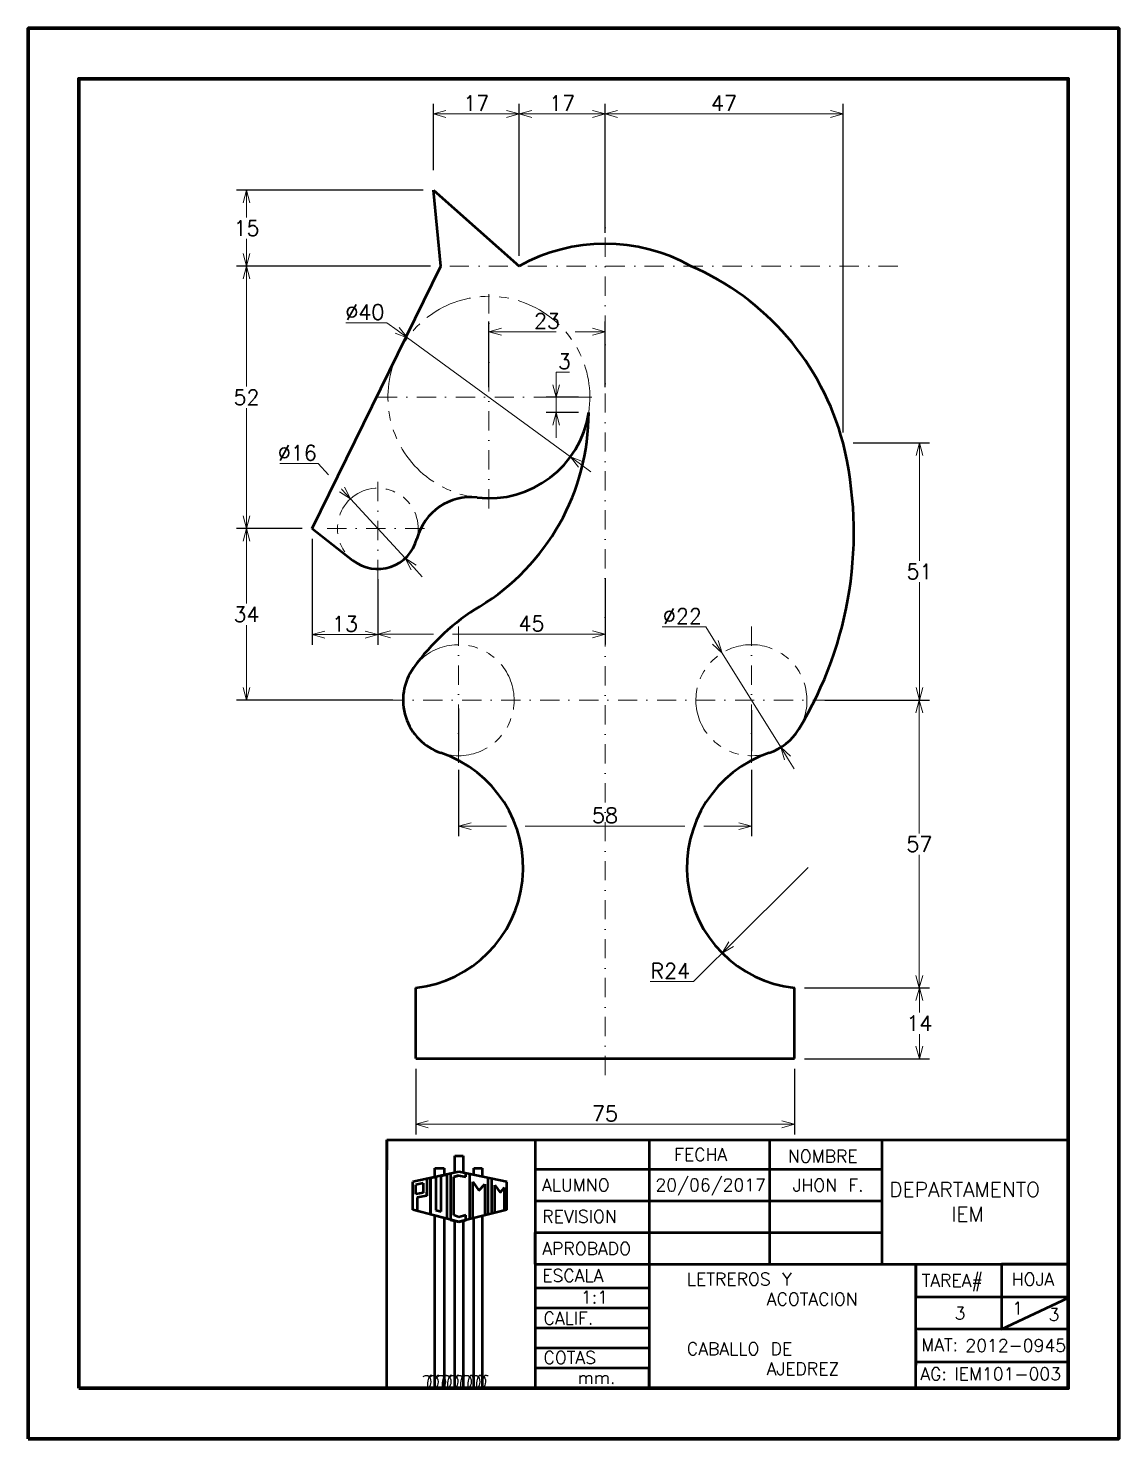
# Model space of a CAD drawing. Header units: millimetres. Extents: x 364 to 1190, y 194 to 487.
# Drawn here: x 363.8 to 579.8, y 208 to 487.4 of the extents above; entities that cross this region are included whole.
import ezdxf

# ---------------------------------------------------------------- set-up
doc = ezdxf.new("R2010")
doc.units = ezdxf.units.MM
doc.header["$LTSCALE"] = 0.6
doc.linetypes.add('DASHDOT2', pattern=[12.7, 6.35, -3.175, 0, -3.175])
doc.linetypes.add('PHANTOM2', pattern=[31.75, 15.875, -3.175, 3.175, -3.175, 3.175, -3.175])
for name, color, linetype, lineweight in [('continua', 7, 'Continuous', 50), ('cota', 7, 'Continuous', 18), ('Eje', 3, 'DASHDOT2', 18), ('Fantasma', 5, 'PHANTOM2', 9), ('marco', 7, 'Continuous', 70), ('Perfil visible', 7, 'Continuous', 50)]:
    doc.layers.add(name, color=color, linetype=linetype, lineweight=lineweight)
doc.styles.get("Standard").update_dxf_attribs({"font": 'txt.shx', "height": 3})
doc.dimstyles.new('ISO-25', dxfattribs={"dimtxt": 3, "dimasz": 2.5, "dimexe": 2, "dimexo": 2, "dimtad": 1, "dimtih": 1, "dimtoh": 1, "dimdsep": 46, "dimtxsty": 'Standard', "dimblk": 'OPEN30', "dimcen": 2.5, "dimclrd": 256, "dimclrt": 256, "dimadec": 0, "dimazin": 0, "dimtfac": 1, "dimtmove": 0, "dimatfit": 3, "dimldrblk": 'OPEN30', "dimfxl": 1, "dimtfillclr": 256, "dimlwd": -1, "dimarcsym": 0})

# ---------------------------------------------------------------- blocks, each defined once
blk = doc.blocks.new('_Open30')
at = {"color": 0, "linetype": 'ByBlock', "lineweight": -2}
for p, q in [((-1, 0.27), (0, 0)), ((0, 0), (-1, -0.27)), ((0, 0), (-1, 0))]:
    blk.add_line(p, q, dxfattribs=at)
blk = doc.blocks.new('*D3')
at = {"layer": 'cota', "color": 0, "lineweight": -2, "transparency": 16777216}
for p, q in [((444.09, 459.28), (444.09, 472.41)), ((461.09, 442.28), (461.09, 472.41))]:
    blk.add_line(p, q, dxfattribs=at)
at = {"layer": 'cota', "transparency": 16777216}
blk.add_line((446.59, 470.41), (458.59, 470.41), dxfattribs=at)
at = {"layer": 'Defpoints', "color": 0, "transparency": 16777216}
for p in [(461.09, 470.41), (444.09, 457.28), (461.09, 440.28)]:
    blk.add_point(p, dxfattribs=at)
at = {"layer": 'cota', "transparency": 16777216, "xscale": 2.5, "yscale": 2.5, "zscale": 2.5, "rotation": 180}
blk.add_blockref('_Open30', (444.09, 470.41), dxfattribs=at)
at = {"layer": 'cota', "transparency": 16777216, "xscale": 2.5, "yscale": 2.5, "zscale": 2.5}
blk.add_blockref('_Open30', (461.09, 470.41), dxfattribs=at)
at = {"layer": 'cota', "transparency": 16777216, "insert": (452.59, 472.54), "char_height": 3, "attachment_point": 5}
blk.add_mtext('17', dxfattribs=at)
blk = doc.blocks.new('*D4')
at = {"layer": 'cota', "color": 0, "lineweight": -2, "transparency": 16777216}
for p, q in [((461.09, 442.28), (461.09, 472.41)), ((478.09, 450.19), (478.09, 472.41))]:
    blk.add_line(p, q, dxfattribs=at)
at = {"layer": 'cota', "transparency": 16777216}
blk.add_line((463.59, 470.41), (475.59, 470.41), dxfattribs=at)
at = {"layer": 'Defpoints', "color": 0, "transparency": 16777216}
for p in [(478.09, 470.41), (478.09, 448.19), (461.09, 440.28)]:
    blk.add_point(p, dxfattribs=at)
at = {"layer": 'cota', "transparency": 16777216, "xscale": 2.5, "yscale": 2.5, "zscale": 2.5, "rotation": 180}
blk.add_blockref('_Open30', (461.09, 470.41), dxfattribs=at)
at = {"layer": 'cota', "transparency": 16777216, "xscale": 2.5, "yscale": 2.5, "zscale": 2.5}
blk.add_blockref('_Open30', (478.09, 470.41), dxfattribs=at)
at = {"layer": 'cota', "transparency": 16777216, "insert": (469.59, 472.54), "char_height": 3, "attachment_point": 5}
blk.add_mtext('17', dxfattribs=at)
blk = doc.blocks.new('*D5')
at = {"layer": 'cota', "color": 0, "lineweight": -2, "transparency": 16777216}
for p, q in [((478.09, 446.85), (478.09, 472.41)), ((525.24, 407.28), (525.24, 472.41))]:
    blk.add_line(p, q, dxfattribs=at)
at = {"layer": 'cota', "transparency": 16777216}
blk.add_line((522.74, 470.41), (480.59, 470.41), dxfattribs=at)
at = {"layer": 'Defpoints', "color": 0, "transparency": 16777216}
for p in [(478.09, 470.41), (478.09, 444.85), (525.24, 405.28)]:
    blk.add_point(p, dxfattribs=at)
at = {"layer": 'cota', "transparency": 16777216, "xscale": 2.5, "yscale": 2.5, "zscale": 2.5, "rotation": 180}
blk.add_blockref('_Open30', (478.09, 470.41), dxfattribs=at)
at = {"layer": 'cota', "transparency": 16777216, "xscale": 2.5, "yscale": 2.5, "zscale": 2.5}
blk.add_blockref('_Open30', (525.24, 470.41), dxfattribs=at)
at = {"layer": 'cota', "transparency": 16777216, "insert": (501.66, 472.54), "char_height": 3, "attachment_point": 5}
blk.add_mtext('47', dxfattribs=at)
blk = doc.blocks.new('*D6')
at = {"layer": 'cota', "color": 0, "lineweight": -2, "transparency": 16777216}
for p, q in [((527.24, 405.28), (542.38, 405.28)), ((527.24, 354.28), (542.38, 354.28))]:
    blk.add_line(p, q, dxfattribs=at)
at = {"layer": 'cota', "transparency": 16777216}
for p, q in [((540.38, 402.78), (540.38, 381.91)), ((540.38, 356.78), (540.38, 377.66))]:
    blk.add_line(p, q, dxfattribs=at)
at = {"layer": 'Defpoints', "color": 0, "transparency": 16777216}
for p in [(525.24, 405.28), (525.24, 354.28), (540.38, 354.28)]:
    blk.add_point(p, dxfattribs=at)
at = {"layer": 'cota', "transparency": 16777216, "xscale": 2.5, "yscale": 2.5, "zscale": 2.5}
for p, rotation in [((540.38, 405.28), 90), ((540.38, 354.28), 270)]:
    blk.add_blockref('_Open30', p, dxfattribs=dict(at, rotation=rotation))
at = {"layer": 'cota', "transparency": 16777216, "insert": (540.38, 379.78), "char_height": 3, "attachment_point": 5}
blk.add_mtext('51', dxfattribs=at)
blk = doc.blocks.new('*D7')
at = {"layer": 'cota', "color": 0, "lineweight": -2, "transparency": 16777216}
for p, q in [((521.62, 354.28), (542.34, 354.28)), ((517.59, 297.28), (542.34, 297.28))]:
    blk.add_line(p, q, dxfattribs=at)
at = {"layer": 'cota', "transparency": 16777216}
for p, q in [((540.34, 351.78), (540.34, 327.91)), ((540.34, 299.78), (540.34, 323.66))]:
    blk.add_line(p, q, dxfattribs=at)
at = {"layer": 'Defpoints', "color": 0, "transparency": 16777216}
for p in [(519.62, 354.28), (515.59, 297.28), (540.34, 297.28)]:
    blk.add_point(p, dxfattribs=at)
at = {"layer": 'cota', "transparency": 16777216, "xscale": 2.5, "yscale": 2.5, "zscale": 2.5}
for p, rotation in [((540.34, 354.28), 90), ((540.34, 297.28), 270)]:
    blk.add_blockref('_Open30', p, dxfattribs=dict(at, rotation=rotation))
at = {"layer": 'cota', "transparency": 16777216, "insert": (540.34, 325.78), "char_height": 3, "attachment_point": 5}
blk.add_mtext('57', dxfattribs=at)
blk = doc.blocks.new('*D8')
at = {"layer": 'cota', "color": 0, "lineweight": -2, "transparency": 16777216}
for p, q in [((517.59, 297.28), (542.35, 297.28)), ((517.59, 283.28), (542.35, 283.28))]:
    blk.add_line(p, q, dxfattribs=at)
at = {"layer": 'cota', "transparency": 16777216}
for p, q in [((540.35, 294.78), (540.35, 292.41)), ((540.35, 285.78), (540.35, 288.16))]:
    blk.add_line(p, q, dxfattribs=at)
at = {"layer": 'Defpoints', "color": 0, "transparency": 16777216}
for p in [(515.59, 297.28), (515.59, 283.28), (540.35, 283.28)]:
    blk.add_point(p, dxfattribs=at)
at = {"layer": 'cota', "transparency": 16777216, "xscale": 2.5, "yscale": 2.5, "zscale": 2.5}
for p, rotation in [((540.35, 297.28), 90), ((540.35, 283.28), 270)]:
    blk.add_blockref('_Open30', p, dxfattribs=dict(at, rotation=rotation))
at = {"layer": 'cota', "transparency": 16777216, "insert": (540.35, 290.28), "char_height": 3, "attachment_point": 5}
blk.add_mtext('14', dxfattribs=at)
blk = doc.blocks.new('*D9')
at = {"layer": 'cota', "color": 0, "lineweight": -2, "transparency": 16777216}
for p, q in [((440.59, 281.28), (440.59, 268.28)), ((515.59, 281.28), (515.59, 268.28))]:
    blk.add_line(p, q, dxfattribs=at)
at = {"layer": 'cota', "transparency": 16777216}
blk.add_line((443.09, 270.28), (513.09, 270.28), dxfattribs=at)
at = {"layer": 'Defpoints', "color": 0, "transparency": 16777216}
for p in [(440.59, 283.28), (515.59, 283.28), (515.59, 270.28)]:
    blk.add_point(p, dxfattribs=at)
at = {"layer": 'cota', "transparency": 16777216, "xscale": 2.5, "yscale": 2.5, "zscale": 2.5, "rotation": 180}
blk.add_blockref('_Open30', (440.59, 270.28), dxfattribs=at)
at = {"layer": 'cota', "transparency": 16777216, "xscale": 2.5, "yscale": 2.5, "zscale": 2.5}
blk.add_blockref('_Open30', (515.59, 270.28), dxfattribs=at)
at = {"layer": 'cota', "transparency": 16777216, "insert": (478.09, 272.41), "char_height": 3, "attachment_point": 5}
blk.add_mtext('75', dxfattribs=at)
blk = doc.blocks.new('*D10')
at = {"layer": 'cota', "color": 0, "lineweight": -2, "transparency": 16777216}
for p, q in [((443.55, 440.28), (405.09, 440.28)), ((418.09, 388.28), (405.09, 388.28))]:
    blk.add_line(p, q, dxfattribs=at)
at = {"layer": 'cota', "transparency": 16777216}
for p, q in [((407.09, 437.78), (407.09, 416.41)), ((407.09, 390.78), (407.09, 412.16))]:
    blk.add_line(p, q, dxfattribs=at)
at = {"layer": 'Defpoints', "color": 0, "transparency": 16777216}
for p in [(407.09, 440.28), (445.55, 440.28), (420.09, 388.28)]:
    blk.add_point(p, dxfattribs=at)
at = {"layer": 'cota', "transparency": 16777216, "xscale": 2.5, "yscale": 2.5, "zscale": 2.5}
for p, rotation in [((407.09, 440.28), 90), ((407.09, 388.28), 270)]:
    blk.add_blockref('_Open30', p, dxfattribs=dict(at, rotation=rotation))
at = {"layer": 'cota', "transparency": 16777216, "insert": (407.09, 414.28), "char_height": 3, "attachment_point": 5}
blk.add_mtext('52', dxfattribs=at)
blk = doc.blocks.new('*D11')
at = {"layer": 'cota', "color": 0, "lineweight": -2, "transparency": 16777216}
for p, q in [((442.09, 455.28), (405.09, 455.28)), ((443.55, 440.28), (405.09, 440.28))]:
    blk.add_line(p, q, dxfattribs=at)
at = {"layer": 'cota', "transparency": 16777216}
for p, q in [((407.09, 452.78), (407.09, 449.91)), ((407.09, 442.78), (407.09, 445.66))]:
    blk.add_line(p, q, dxfattribs=at)
at = {"layer": 'Defpoints', "color": 0, "transparency": 16777216}
for p in [(407.09, 455.28), (444.09, 455.28), (445.55, 440.28)]:
    blk.add_point(p, dxfattribs=at)
at = {"layer": 'cota', "transparency": 16777216, "xscale": 2.5, "yscale": 2.5, "zscale": 2.5}
for p, rotation in [((407.09, 455.28), 90), ((407.09, 440.28), 270)]:
    blk.add_blockref('_Open30', p, dxfattribs=dict(at, rotation=rotation))
at = {"layer": 'cota', "transparency": 16777216, "insert": (407.09, 447.78), "char_height": 3, "attachment_point": 5}
blk.add_mtext('15', dxfattribs=at)
blk = doc.blocks.new('*D12')
at = {"layer": 'cota', "color": 0, "lineweight": -2, "transparency": 16777216}
for p, q in [((418.09, 388.28), (405.09, 388.28)), ((436.09, 354.28), (405.09, 354.28))]:
    blk.add_line(p, q, dxfattribs=at)
at = {"layer": 'cota', "transparency": 16777216}
for p, q in [((407.09, 385.78), (407.09, 373.41)), ((407.09, 356.78), (407.09, 369.16))]:
    blk.add_line(p, q, dxfattribs=at)
at = {"layer": 'Defpoints', "color": 0, "transparency": 16777216}
for p in [(407.09, 388.28), (420.09, 388.28), (438.09, 354.28)]:
    blk.add_point(p, dxfattribs=at)
at = {"layer": 'cota', "transparency": 16777216, "xscale": 2.5, "yscale": 2.5, "zscale": 2.5}
for p, rotation in [((407.09, 388.28), 90), ((407.09, 354.28), 270)]:
    blk.add_blockref('_Open30', p, dxfattribs=dict(at, rotation=rotation))
at = {"layer": 'cota', "transparency": 16777216, "insert": (407.09, 371.28), "char_height": 3, "attachment_point": 5}
blk.add_mtext('34', dxfattribs=at)
blk = doc.blocks.new('*D13')
at = {"layer": 'cota', "color": 0, "lineweight": -2, "transparency": 16777216}
for p, q in [((449.09, 352.67), (449.09, 344.22)), ((507.09, 352.28), (507.09, 344.22)), ((449.09, 340.47), (449.09, 327.35)), ((507.09, 340.47), (507.09, 327.35))]:
    blk.add_line(p, q, dxfattribs=at)
at = {"layer": 'cota', "transparency": 16777216}
for p, q in [((451.59, 329.35), (458.55, 329.35)), ((462.3, 329.35), (493.88, 329.35)), ((497.63, 329.35), (504.59, 329.35))]:
    blk.add_line(p, q, dxfattribs=at)
at = {"layer": 'Defpoints', "color": 0, "transparency": 16777216}
for p in [(449.09, 354.67), (507.09, 354.28), (507.09, 329.35)]:
    blk.add_point(p, dxfattribs=at)
at = {"layer": 'cota', "transparency": 16777216, "xscale": 2.5, "yscale": 2.5, "zscale": 2.5, "rotation": 180}
blk.add_blockref('_Open30', (449.09, 329.35), dxfattribs=at)
at = {"layer": 'cota', "transparency": 16777216, "xscale": 2.5, "yscale": 2.5, "zscale": 2.5}
blk.add_blockref('_Open30', (507.09, 329.35), dxfattribs=at)
at = {"layer": 'cota', "transparency": 16777216, "insert": (478.09, 331.47), "char_height": 3, "attachment_point": 5}
blk.add_mtext('58', dxfattribs=at)
blk = doc.blocks.new('*D14')
at = {"layer": 'cota', "transparency": 16777216}
for p, q in [((518.3, 321.13), (501.3, 304.19)), ((503.07, 305.96), (504.84, 307.72)), ((495.63, 298.55), (499.53, 302.43)), ((501.3, 304.19), (499.53, 302.43)), ((487.01, 298.55), (495.63, 298.55))]:
    blk.add_line(p, q, dxfattribs=at)
at = {"layer": 'Defpoints', "color": 0, "transparency": 16777216}
for p in [(518.3, 321.13), (501.3, 304.19)]:
    blk.add_point(p, dxfattribs=at)
at = {"layer": 'cota', "transparency": 16777216, "xscale": 2.5, "yscale": 2.5, "zscale": 2.5, "rotation": 224.8825017300977}
blk.add_blockref('_Open30', (501.3, 304.19), dxfattribs=at)
at = {"layer": 'cota', "transparency": 16777216, "insert": (491.01, 300.67), "char_height": 3, "attachment_point": 5}
blk.add_mtext('R24', dxfattribs=at)
blk = doc.blocks.new('*D15')
at = {"layer": 'cota', "transparency": 16777216}
for p, q in [((489.42, 368.8), (498.04, 368.8)), ((498.04, 368.8), (499.95, 365.74)), ((512.9, 344.95), (501.27, 363.62)), ((514.23, 342.83), (515.55, 340.7))]:
    blk.add_line(p, q, dxfattribs=at)
at = {"layer": 'Defpoints', "color": 0, "transparency": 16777216}
for p in [(501.27, 363.62), (512.9, 344.95)]:
    blk.add_point(p, dxfattribs=at)
at = {"layer": 'cota', "transparency": 16777216, "xscale": 2.5, "yscale": 2.5, "zscale": 2.5}
for p, rotation in [((501.27, 363.62), 301.9250155581534), ((512.9, 344.95), 121.9250155581533)]:
    blk.add_blockref('_Open30', p, dxfattribs=dict(at, rotation=rotation))
at = {"layer": 'cota', "transparency": 16777216, "insert": (493.42, 370.93), "char_height": 3, "attachment_point": 5}
blk.add_mtext('∅22', dxfattribs=at)
blk = doc.blocks.new('*D16')
at = {"layer": 'cota', "transparency": 16777216}
for p, q in [((413.65, 401.16), (421.28, 401.16)), ((421.28, 401.16), (423.34, 398.91)), ((425.88, 396.14), (425.99, 396.02)), ((438.5, 382.39), (427.68, 394.18)), ((440.19, 380.55), (441.88, 378.7))]:
    blk.add_line(p, q, dxfattribs=at)
at = {"layer": 'Defpoints', "color": 0, "transparency": 16777216}
for p in [(427.68, 394.18), (438.5, 382.39)]:
    blk.add_point(p, dxfattribs=at)
at = {"layer": 'cota', "transparency": 16777216, "xscale": 2.5, "yscale": 2.5, "zscale": 2.5}
for p, rotation in [((427.68, 394.18), 312.5298906269869), ((438.5, 382.39), 132.5298906269869)]:
    blk.add_blockref('_Open30', p, dxfattribs=dict(at, rotation=rotation))
at = {"layer": 'cota', "transparency": 16777216, "insert": (417.15, 403.28), "char_height": 3, "attachment_point": 5}
blk.add_mtext('∅16', dxfattribs=at)
blk = doc.blocks.new('*D17')
at = {"layer": 'cota', "transparency": 16777216}
for p, q in [((426.77, 429.03), (434.9, 429.03)), ((434.9, 429.03), (436.92, 427.56)), ((471.24, 402.49), (438.94, 426.08)), ((473.26, 401.01), (475.28, 399.54))]:
    blk.add_line(p, q, dxfattribs=at)
at = {"layer": 'Defpoints', "color": 0, "transparency": 16777216}
for p in [(438.94, 426.08), (471.24, 402.49)]:
    blk.add_point(p, dxfattribs=at)
at = {"layer": 'cota', "transparency": 16777216, "xscale": 2.5, "yscale": 2.5, "zscale": 2.5}
for p, rotation in [((438.94, 426.08), 323.8550014556608), ((471.24, 402.49), 143.8550014556608)]:
    blk.add_blockref('_Open30', p, dxfattribs=dict(at, rotation=rotation))
at = {"layer": 'cota', "transparency": 16777216, "insert": (430.52, 431.15), "char_height": 3, "attachment_point": 5}
blk.add_mtext('∅40', dxfattribs=at)
blk = doc.blocks.new('*D18')
at = {"layer": 'cota', "color": 0, "lineweight": -2, "transparency": 16777216}
for p, q in [((455.09, 416.28), (455.09, 429.28)), ((478.09, 416.28), (478.09, 429.28))]:
    blk.add_line(p, q, dxfattribs=at)
at = {"layer": 'cota', "transparency": 16777216}
for p, q in [((457.59, 427.28), (468.41, 427.28)), ((472.16, 427.28), (475.59, 427.28))]:
    blk.add_line(p, q, dxfattribs=at)
at = {"layer": 'Defpoints', "color": 0, "transparency": 16777216}
for p in [(478.09, 427.28), (455.09, 414.28), (478.09, 414.28)]:
    blk.add_point(p, dxfattribs=at)
at = {"layer": 'cota', "transparency": 16777216, "xscale": 2.5, "yscale": 2.5, "zscale": 2.5, "rotation": 180}
blk.add_blockref('_Open30', (455.09, 427.28), dxfattribs=at)
at = {"layer": 'cota', "transparency": 16777216, "xscale": 2.5, "yscale": 2.5, "zscale": 2.5}
blk.add_blockref('_Open30', (478.09, 427.28), dxfattribs=at)
at = {"layer": 'cota', "transparency": 16777216, "insert": (466.59, 429.41), "char_height": 3, "attachment_point": 5}
blk.add_mtext('23', dxfattribs=at)
blk = doc.blocks.new('*D19')
at = {"layer": 'cota', "transparency": 16777216}
for p, q in [((468.43, 416.78), (468.43, 419.28)), ((468.43, 419.28), (471.05, 419.28)), ((468.43, 411.28), (468.43, 414.28)), ((468.43, 408.78), (468.43, 406.28))]:
    blk.add_line(p, q, dxfattribs=at)
at = {"layer": 'cota', "color": 0, "lineweight": -2, "transparency": 16777216}
for p, q in [((472.86, 414.28), (466.43, 414.28)), ((472.86, 411.28), (466.43, 411.28))]:
    blk.add_line(p, q, dxfattribs=at)
at = {"layer": 'Defpoints', "color": 0, "transparency": 16777216}
for p in [(468.43, 414.28), (474.86, 414.28), (474.86, 411.28)]:
    blk.add_point(p, dxfattribs=at)
at = {"layer": 'cota', "transparency": 16777216, "xscale": 2.5, "yscale": 2.5, "zscale": 2.5}
for p, rotation in [((468.43, 414.28), 270), ((468.43, 411.28), 90)]:
    blk.add_blockref('_Open30', p, dxfattribs=dict(at, rotation=rotation))
at = {"layer": 'cota', "transparency": 16777216, "insert": (470.05, 421.41), "char_height": 3, "attachment_point": 5}
blk.add_mtext('3', dxfattribs=at)
blk = doc.blocks.new('*D20')
at = {"layer": 'cota', "color": 0, "lineweight": -2, "transparency": 16777216}
for p, q in [((420.09, 386.28), (420.09, 365.28)), ((433.09, 378.28), (433.09, 365.28))]:
    blk.add_line(p, q, dxfattribs=at)
at = {"layer": 'cota', "transparency": 16777216}
blk.add_line((422.59, 367.28), (430.59, 367.28), dxfattribs=at)
at = {"layer": 'Defpoints', "color": 0, "transparency": 16777216}
for p in [(420.09, 388.28), (433.09, 380.28), (433.09, 367.28)]:
    blk.add_point(p, dxfattribs=at)
at = {"layer": 'cota', "transparency": 16777216, "xscale": 2.5, "yscale": 2.5, "zscale": 2.5, "rotation": 180}
blk.add_blockref('_Open30', (420.09, 367.28), dxfattribs=at)
at = {"layer": 'cota', "transparency": 16777216, "xscale": 2.5, "yscale": 2.5, "zscale": 2.5}
blk.add_blockref('_Open30', (433.09, 367.28), dxfattribs=at)
at = {"layer": 'cota', "transparency": 16777216, "insert": (426.59, 369.41), "char_height": 3, "attachment_point": 5}
blk.add_mtext('13', dxfattribs=at)
blk = doc.blocks.new('*D21')
at = {"layer": 'cota', "color": 0, "lineweight": -2, "transparency": 16777216}
for p, q in [((433.09, 378.28), (433.09, 365.34)), ((478.09, 378.28), (478.09, 365.34))]:
    blk.add_line(p, q, dxfattribs=at)
at = {"layer": 'cota', "transparency": 16777216}
for p, q in [((435.59, 367.34), (444.13, 367.34)), ((447.88, 367.34), (475.59, 367.34))]:
    blk.add_line(p, q, dxfattribs=at)
at = {"layer": 'Defpoints', "color": 0, "transparency": 16777216}
for p in [(433.09, 380.28), (478.09, 380.28), (478.09, 367.34)]:
    blk.add_point(p, dxfattribs=at)
at = {"layer": 'cota', "transparency": 16777216, "xscale": 2.5, "yscale": 2.5, "zscale": 2.5, "rotation": 180}
blk.add_blockref('_Open30', (433.09, 367.34), dxfattribs=at)
at = {"layer": 'cota', "transparency": 16777216, "xscale": 2.5, "yscale": 2.5, "zscale": 2.5}
blk.add_blockref('_Open30', (478.09, 367.34), dxfattribs=at)
at = {"layer": 'cota', "transparency": 16777216, "insert": (463.52, 369.47), "char_height": 3, "attachment_point": 5}
blk.add_mtext('45', dxfattribs=at)

msp = doc.modelspace()

# ---------------------------------------------------------------- linework, layer by layer
for points in [[(442.084, 220.353), (442.989, 220.513), (443.58, 219.245), (443.171, 217.99)], [(444.117, 220.438), (443.469, 220.494), (443.127, 220.006), (442.95, 217.99)], [(443.513, 220.353), (444.418, 220.513), (445.009, 219.245), (444.599, 217.99)], [(445.545, 220.438), (444.897, 220.494), (444.555, 220.006), (444.379, 217.99)], [(444.979, 220.353), (445.884, 220.513), (446.475, 219.245), (446.066, 217.99)], [(447.012, 220.438), (446.364, 220.494), (446.022, 220.006), (445.845, 217.99)], [(446.067, 220.353), (446.972, 220.513), (447.563, 219.245), (447.154, 217.99)], [(448.099, 220.438), (447.451, 220.494), (447.11, 220.006), (446.933, 217.99)], [(447.443, 220.353), (448.348, 220.513), (448.94, 219.245), (448.53, 217.99)], [(449.476, 220.438), (448.828, 220.494), (448.486, 220.006), (448.31, 217.99)], [(448.642, 220.353), (449.547, 220.513), (450.138, 219.245), (449.728, 217.99)], [(450.674, 220.438), (450.026, 220.494), (449.684, 220.006), (449.508, 217.99)], [(450.092, 220.353), (450.997, 220.513), (451.588, 219.245), (451.179, 217.99)], [(452.125, 220.438), (451.477, 220.494), (451.135, 220.006), (450.958, 217.99)], [(451.796, 220.353), (452.701, 220.513), (453.293, 219.245), (452.883, 217.99)], [(453.829, 220.438), (453.181, 220.494), (452.839, 220.006), (452.663, 217.99)], [(452.923, 220.353), (453.828, 220.513), (454.419, 219.245), (454.009, 217.99)], [(454.955, 220.438), (454.307, 220.494), (453.965, 220.006), (453.789, 217.99)]]:
    msp.add_spline(points, degree=3)
at = {"layer": 'continua'}
for p, q in [((434.85, 217.99), (434.85, 267.224)), ((434.85, 267.224), (569.846, 267.224)), ((434.85, 267.224), (434.85, 261.268)), ((434.85, 267.224), (464.231, 267.224)), ((434.85, 217.99), (434.85, 267.224)), ((434.85, 267.224), (569.846, 267.224)), ((434.85, 267.224), (434.85, 261.268)), ((434.85, 267.224), (464.231, 267.224)), ((464.231, 267.224), (464.231, 217.99)), ((464.231, 267.224), (486.863, 267.224)), ((464.231, 267.224), (464.231, 242.607)), ((464.231, 267.224), (464.231, 253.327)), ((464.231, 267.224), (464.231, 217.99)), ((464.231, 267.224), (486.863, 267.224)), ((464.231, 267.224), (464.231, 242.607)), ((464.231, 267.224), (464.231, 253.327)), ((486.863, 267.224), (486.863, 217.99)), ((486.863, 267.224), (510.686, 267.224)), ((486.863, 267.224), (486.863, 217.99)), ((486.863, 267.224), (510.686, 267.224)), ((510.686, 267.224), (510.686, 242.607)), ((510.686, 267.224), (532.92, 267.224)), ((510.686, 267.224), (510.686, 242.607)), ((510.686, 267.224), (532.92, 267.224)), ((532.92, 267.224), (532.92, 242.607)), ((532.92, 267.224), (532.92, 242.607)), ((569.846, 267.224), (569.846, 217.99)), ((569.846, 267.224), (569.846, 217.99)), ((448.31, 260.686), (448.31, 264.047)), ((448.31, 264.047), (450.017, 264.047)), ((448.31, 260.686), (448.31, 264.047)), ((448.31, 264.047), (450.017, 264.047)), ((450.017, 264.047), (450.017, 260.693)), ((450.017, 264.047), (450.017, 260.693)), ((449.163, 260.871), (440.011, 258.886)), ((449.163, 260.871), (440.011, 258.886)), ((443.549, 259.653), (444.587, 259.878)), ((443.549, 259.653), (444.587, 259.878)), ((444.379, 259.833), (444.379, 261.586)), ((444.379, 261.586), (446.245, 261.586)), ((444.379, 259.833), (444.379, 261.586)), ((444.379, 261.586), (446.245, 261.586)), ((444.587, 259.878), (444.587, 253.284)), ((444.587, 259.878), (444.587, 253.284)), ((445.641, 260.107), (446.753, 260.348)), ((445.641, 260.107), (446.753, 260.348)), ((445.641, 253.001), (445.641, 260.107)), ((445.641, 253.001), (445.641, 260.107)), ((446.245, 261.586), (446.245, 260.238)), ((446.245, 261.586), (446.245, 260.238)), ((449.163, 260.871), (446.753, 260.348)), ((449.163, 260.871), (446.753, 260.348)), ((446.753, 260.348), (446.753, 251.572)), ((446.753, 260.348), (446.753, 251.572)), ((447.958, 260.61), (447.484, 260.483)), ((447.958, 260.61), (447.484, 260.483)), ((447.484, 260.483), (447.484, 251.382)), ((447.484, 260.483), (447.484, 251.382)), ((448.162, 259.857), (449.163, 260.125)), ((449.163, 260.125), (448.162, 259.857)), ((448.162, 259.857), (449.163, 260.125)), ((449.163, 260.125), (448.162, 259.857)), ((448.162, 257.592), (448.162, 259.857)), ((448.162, 257.592), (448.162, 259.857)), ((458.673, 258.886), (449.163, 260.871)), ((458.673, 258.886), (449.163, 260.871)), ((449.163, 260.125), (450.524, 259.857)), ((449.163, 260.125), (450.524, 259.857)), ((450.524, 259.857), (450.524, 260.587)), ((450.524, 259.857), (450.524, 260.587)), ((451.239, 260.438), (451.239, 251.465)), ((451.239, 260.438), (451.239, 251.465)), ((452.082, 260.262), (452.082, 261.586)), ((452.082, 261.586), (453.789, 261.586)), ((452.082, 260.262), (452.082, 261.586)), ((452.082, 261.586), (453.789, 261.586)), ((453.789, 261.586), (453.789, 259.905)), ((453.789, 261.586), (453.789, 259.905)), ((464.231, 261.427), (532.92, 261.427)), ((464.231, 261.427), (532.92, 261.427)), ((440.011, 253.327), (440.011, 258.886)), ((440.011, 253.327), (440.011, 258.886)), ((442.092, 258.622), (440.606, 258.299)), ((442.092, 258.622), (440.606, 258.299)), ((440.606, 256.457), (440.606, 258.299)), ((440.606, 256.457), (440.606, 258.299)), ((442.092, 258.622), (442.092, 256.719)), ((442.092, 258.622), (442.092, 256.719)), ((442.807, 259.492), (442.807, 256.13)), ((442.807, 259.492), (442.807, 256.13)), ((443.563, 259.492), (443.549, 259.653)), ((443.549, 259.653), (443.549, 252.406)), ((443.549, 252.431), (443.549, 259.653)), ((443.563, 259.492), (443.549, 259.653)), ((443.549, 259.653), (443.549, 252.406)), ((443.549, 252.431), (443.549, 259.653)), ((448.162, 252.267), (448.162, 257.592)), ((448.162, 252.267), (448.162, 257.592)), ((451.898, 251.63), (451.898, 258.916)), ((451.898, 258.916), (453.123, 257.166)), ((451.898, 251.63), (451.898, 258.916)), ((451.898, 258.916), (453.123, 257.166)), ((453.123, 257.166), (454.304, 258.452)), ((453.123, 257.166), (454.304, 258.452)), ((454.304, 258.452), (454.304, 252.233)), ((454.304, 258.452), (454.304, 252.233)), ((454.961, 252.397), (454.961, 259.661)), ((454.961, 252.397), (454.961, 259.661)), ((455.631, 259.521), (455.631, 252.565)), ((455.631, 259.521), (455.631, 252.565)), ((456.256, 252.722), (456.256, 258.256)), ((456.256, 258.256), (457.309, 256.752)), ((456.256, 252.722), (456.256, 258.256)), ((456.256, 258.256), (457.309, 256.752)), ((457.309, 256.752), (458.17, 257.745)), ((457.309, 256.752), (458.17, 257.745)), ((458.17, 253.201), (458.17, 257.745)), ((458.17, 253.201), (458.17, 257.745)), ((458.673, 253.327), (458.673, 258.886)), ((458.673, 253.327), (458.673, 258.886)), ((442.092, 256.719), (440.606, 256.457)), ((442.092, 256.719), (440.606, 256.457)), ((442.807, 256.13), (440.883, 255.791)), ((442.807, 256.13), (440.883, 255.791)), ((440.883, 255.791), (440.883, 253.1)), ((440.883, 255.791), (440.883, 253.1)), ((442.807, 256.13), (442.807, 256.845)), ((442.807, 256.13), (442.807, 256.845)), ((464.231, 255.153), (532.92, 255.153)), ((464.231, 255.153), (532.92, 255.153)), ((449.163, 250.945), (440.011, 253.327)), ((449.163, 250.945), (440.011, 253.327)), ((446.753, 251.572), (443.549, 252.431)), ((446.753, 251.572), (443.549, 252.431)), ((444.379, 217.99), (444.379, 252.19)), ((444.379, 217.99), (444.379, 252.19)), ((444.587, 253.284), (445.641, 253.001)), ((444.587, 253.284), (445.641, 253.001)), ((446.245, 251.704), (446.245, 217.99)), ((446.245, 251.704), (446.245, 217.99)), ((449.163, 251.903), (448.162, 252.267)), ((449.163, 251.903), (448.162, 252.267)), ((458.673, 253.327), (449.163, 250.945)), ((458.673, 253.327), (449.163, 250.945)), ((450.524, 252.267), (449.163, 251.903)), ((450.524, 252.267), (449.163, 251.903)), ((450.524, 251.309), (450.524, 252.267)), ((450.524, 251.309), (450.524, 252.267)), ((452.082, 217.99), (452.082, 251.676)), ((452.082, 217.99), (452.082, 251.676)), ((453.789, 252.104), (453.789, 217.99)), ((453.789, 252.104), (453.789, 217.99)), ((447.484, 251.382), (449.163, 250.945)), ((447.484, 251.382), (449.163, 250.945)), ((448.31, 217.99), (448.31, 251.167)), ((448.31, 217.99), (448.31, 251.167)), ((449.163, 250.945), (450.524, 251.309)), ((449.163, 250.945), (450.524, 251.309)), ((450.017, 251.159), (450.017, 217.99)), ((450.017, 251.159), (450.017, 217.99)), ((464.231, 242.607), (464.231, 248.88)), ((464.231, 248.88), (532.92, 248.88)), ((464.231, 242.607), (464.231, 248.88)), ((464.231, 248.88), (532.92, 248.88)), ((464.231, 242.607), (569.846, 242.607)), ((464.231, 242.607), (569.846, 242.607)), ((539.67, 217.99), (539.67, 242.607)), ((539.67, 242.607), (539.67, 235.926)), ((539.67, 217.99), (539.67, 242.607)), ((539.67, 242.607), (539.67, 235.926)), ((569.846, 242.607), (556.615, 242.607)), ((556.615, 242.607), (556.615, 229.673)), ((569.846, 242.607), (556.615, 242.607)), ((556.615, 242.607), (556.615, 229.673)), ((569.846, 242.607), (560.532, 242.607)), ((569.846, 242.607), (560.532, 242.607)), ((486.863, 237.842), (464.231, 237.842)), ((486.863, 237.842), (464.231, 237.842)), ((539.715, 236.14), (569.846, 236.14)), ((539.715, 236.14), (569.846, 236.14)), ((556.615, 229.673), (569.846, 235.926)), ((556.615, 229.673), (569.846, 235.926)), ((569.846, 236.14), (569.846, 229.673)), ((569.846, 236.14), (569.846, 229.673)), ((569.846, 235.926), (569.846, 229.245)), ((569.846, 235.926), (569.846, 229.245)), ((569.846, 235.924), (569.846, 229.242)), ((569.846, 235.924), (569.846, 229.242)), ((486.863, 233.872), (464.231, 233.872)), ((486.863, 233.872), (464.231, 233.872)), ((486.863, 229.901), (464.231, 229.901)), ((486.863, 229.901), (464.231, 229.901)), ((569.846, 229.673), (539.67, 229.673)), ((569.846, 229.673), (539.67, 229.673)), ((539.67, 229.245), (539.67, 222.565)), ((539.67, 229.245), (539.67, 222.565)), ((486.863, 225.931), (464.231, 225.931)), ((486.863, 225.931), (464.231, 225.931)), ((486.863, 221.96), (464.231, 221.96)), ((486.863, 221.96), (464.231, 221.96)), ((486.863, 217.99), (486.863, 221.96)), ((486.863, 217.99), (486.863, 221.96)), ((539.611, 223.206), (569.846, 223.206)), ((539.611, 223.206), (569.846, 223.206)), ((434.85, 217.99), (569.846, 217.99)), ((434.85, 217.99), (444.379, 217.99)), ((434.85, 217.99), (444.379, 217.99)), ((434.85, 217.99), (569.846, 217.99)), ((434.85, 217.99), (444.379, 217.99)), ((434.85, 217.99), (444.379, 217.99)), ((569.846, 217.99), (539.67, 217.99)), ((569.846, 217.99), (539.67, 217.99)), ((569.846, 217.99), (539.67, 217.99)), ((569.846, 217.99), (539.67, 217.99))]:
    msp.add_line(p, q, dxfattribs=at)
at = {"layer": 'Eje'}
for p, q in [((478.088, 280.011), (478.088, 452.608)), ((536.061, 440.284), (445.55, 440.284)), ((455.088, 392.284), (455.088, 436.284)), ((433.088, 414.284), (477.088, 414.284)), ((433.088, 378.284), (433.088, 398.284)), ((423.088, 388.284), (443.088, 388.284)), ((449.088, 368.866), (449.088, 340.473)), ((507.088, 368.866), (507.088, 339.703)), ((426.637, 354.284), (529.538, 354.284))]:
    msp.add_line(p, q, dxfattribs=at)
at = {"layer": 'Fantasma'}
for centre, radius, start, end in [((455.088, 414.284), 20, 351.37307, 284.18642), ((433.088, 388.284), 8, 315.69741, 232.02013), ((449.088, 354.284), 11, 251.30931, 144.25584), ((507.088, 354.284), 11, 328.74473, 288.69069)]:
    msp.add_arc(centre, radius, start, end, dxfattribs=at)
at = {"layer": 'marco'}
for points in [[(363.846, 207.99), (579.846, 207.99), (579.846, 487.39), (363.846, 487.39)], [(373.846, 217.99), (569.846, 217.99), (569.846, 477.39), (373.846, 477.39)]]:
    msp.add_lwpolyline(points, close=True, dxfattribs=at)
at = {"layer": 'Perfil visible'}
for p, q in [((444.088, 455.284), (461.088, 440.284)), ((445.55, 440.284), (444.088, 455.284)), ((420.088, 388.284), (445.55, 440.284)), ((420.088, 388.284), (428.165, 381.978)), ((440.588, 283.284), (440.588, 297.284)), ((515.588, 283.284), (515.588, 297.284)), ((440.588, 283.284), (515.588, 283.284))]:
    msp.add_line(p, q, dxfattribs=at)
for centre, radius, start, end in [((478.088, 409.69), 35, 60.94072, 119.05928), ((474.018, 391.652), 53, 14.90427, 66.57571), ((455.088, 414.284), 20, 263.30638, 351.37307), ((429.861, 411.284), 45, 301.34852, 0), ((452.376, 387.491), 75, 328.74473, 13.72391), ((451.474, 383.495), 11, 83.30638, 165.40195), ((433.088, 388.284), 8, 232.02013, 345.40195), ((476.683, 334.423), 45, 121.34852, 144.25584), ((449.088, 354.284), 11, 144.25584, 251.30931), ((507.088, 354.284), 11, 288.69069, 328.74473), ((437.872, 321.13), 24, 276.49805, 71.30931), ((518.304, 321.13), 24, 108.69069, 263.50195)]:
    msp.add_arc(centre, radius, start, end, dxfattribs=at)

# ---------------------------------------------------------------- texts
at = {"layer": 'continua'}
for s, height, p in [('FECHA', 2.5008, (491.784, 263.046)), ('NOMBRE', 2.5008, (514.304, 262.692)), ('20/06/2017', 2.5008, (488.087, 257.01)), ('ALUMNO', 2.5008, (465.604, 257.01)), ('JHON F.', 2.5008, (515.268, 256.954)), ('DEPARTAMENTO', 2.94215, (534.361, 255.909)), ('DEPARTAMENTO', 2.94215, (534.361, 255.909)), ('REVISION', 2.4954, (465.657, 250.787)), ('IEM', 2.9422, (546.646, 251.005)), ('IEM', 2.9422, (546.646, 251.005)), ('APROBADO', 2.5008, (465.657, 244.416)), ('ESCALA', 2.5008, (465.657, 239.073)), ('LETREROS Y', 2.5008, (494.291, 238.361)), ('TAREA#', 2.5008, (540.813, 238.072)), ('HOJA', 2.5008, (558.651, 238.329)), ('1:1', 2.5008, (473.324, 234.784)), ('ACOTACION', 2.5008, (510.126, 234.407)), ('1', 2.501, (558.746, 232.607)), ('CALIF.', 2.5008, (465.902, 230.612)), ('3', 2.501, (547.336, 231.609)), ('3', 2.501, (565.959, 231.336)), ('CABALLO DE', 2.5008, (494.291, 224.567)), ('MAT:', 2.5008, (540.707, 225.363)), ('2012-0945', 2.5008, (549.461, 225.233)), ('COTAS', 2.5008, (465.902, 222.835)), ('AJEDREZ', 2.5008, (510.126, 220.614)), ('AG:', 2.5008, (540.538, 219.587)), ('IEM101-003', 2.5008, (547.286, 219.587)), ('mm.', 2.5008, (472.653, 218.865))]:
    msp.add_text(s, height=height, dxfattribs=at).set_placement(p)

# ---------------------------------------------------------------- dimensions: what is measured, and where the dimension line sits
at = {"layer": 'cota'}
for base, p1, p2, picture, middle in [((461.088, 470.414), (444.088, 457.284), (461.088, 440.284), '*D3', (452.588, 472.539)), ((478.088, 470.41), (461.088, 440.284), (478.088, 448.195), '*D4', (469.588, 472.535)), ((478.088, 427.284), (455.088, 414.284), (478.088, 414.284), '*D18', (466.588, 429.409)), ((433.088, 367.284), (420.088, 388.284), (433.088, 380.284), '*D20', (426.588, 369.409)), ((507.088, 329.348), (449.088, 354.669), (507.088, 354.284), '*D13', (478.088, 331.473)), ((515.588, 270.284), (440.588, 283.284), (515.588, 283.284), '*D9', (478.088, 272.409))]:
    dim = msp.add_linear_dim(base=base, p1=p1, p2=p2, dimstyle='ISO-25', dxfattribs=at)
    dim.commit()
    dim.dimension.update_dxf_attribs({"geometry": picture, "text_midpoint": middle})
dim = msp.add_linear_dim(base=(478.088, 470.415), p1=(525.235, 405.284), p2=(478.088, 444.845), text='47', dimstyle='ISO-25', dxfattribs=at)
dim.commit()
dim.dimension.update_dxf_attribs({"geometry": '*D5', "text_midpoint": (501.661, 472.54)})
for base, p1, p2, picture, middle in [((407.088, 455.284), (445.55, 440.284), (444.088, 455.284), '*D11', (407.088, 447.784)), ((407.088, 440.284), (420.088, 388.284), (445.55, 440.284), '*D10', (407.088, 414.284)), ((468.43, 414.284), (474.861, 411.284), (474.861, 414.284), '*D19', (470.055, 421.409)), ((540.376, 354.284), (525.235, 405.284), (525.235, 354.284), '*D6', (540.376, 379.784)), ((407.088, 388.284), (438.088, 354.284), (420.088, 388.284), '*D12', (407.088, 371.284)), ((540.343, 297.284), (519.625, 354.284), (515.588, 297.284), '*D7', (540.343, 325.784)), ((540.355, 283.284), (515.588, 297.284), (515.588, 283.284), '*D8', (540.355, 290.284))]:
    dim = msp.add_linear_dim(base=base, p1=p1, p2=p2, angle=90, dimstyle='ISO-25', dxfattribs=at)
    dim.commit()
    dim.dimension.update_dxf_attribs({"geometry": picture, "text_midpoint": middle})
dim = msp.add_diameter_dim_2p(p1=(471.238, 402.488), p2=(438.937, 426.081), dimstyle='ISO-25', dxfattribs=at)
dim.commit()
dim.dimension.update_dxf_attribs({"geometry": '*D17', "text_midpoint": (430.525, 431.155)})
for p1, p2, picture, middle in [((438.496, 382.389), (427.68, 394.18), '*D16', (417.153, 401.159)), ((512.905, 344.948), (501.271, 363.62), '*D15', (493.419, 368.8))]:
    dim = msp.add_diameter_dim_2p(p1=p1, p2=p2, dimstyle='ISO-25', dxfattribs=at)
    dim.commit()
    dim.dimension.update_dxf_attribs({"geometry": picture, "text_midpoint": middle, "dimtype": 163})
dim = msp.add_linear_dim(base=(478.088, 367.341), p1=(433.088, 380.284), p2=(478.088, 380.284), dimstyle='ISO-25', dxfattribs=at)
dim.commit()
dim.dimension.update_dxf_attribs({"geometry": '*D21', "text_midpoint": (463.518, 367.341), "dimtype": 160})
dim = msp.add_radius_dim(center=(518.304, 321.13), mpoint=(501.298, 304.194), dimstyle='ISO-25', dxfattribs=at)
dim.commit()
dim.dimension.update_dxf_attribs({"geometry": '*D14', "text_midpoint": (491.005, 300.674)})

doc.saveas('drawing.dxf')
